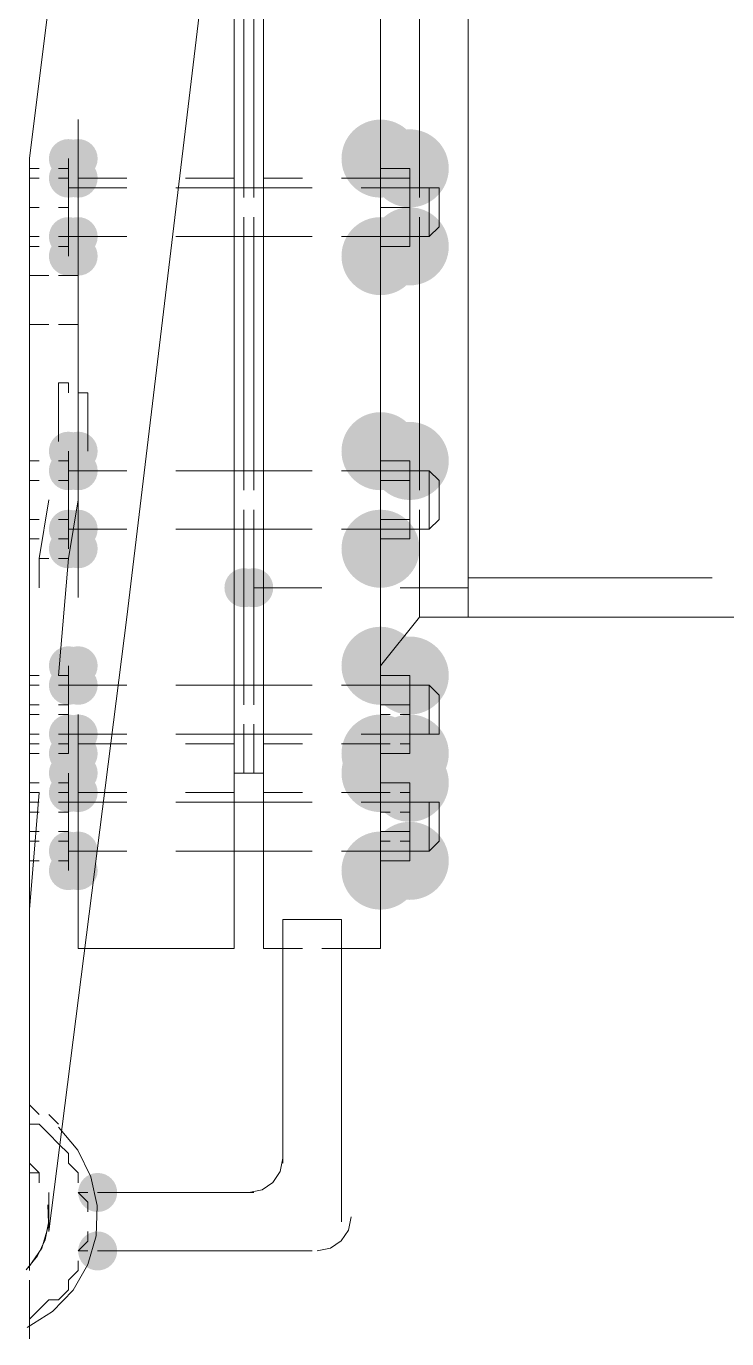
# Model space of a CAD drawing. Header units: millimetres. Extents: x 0 to 62767, y -13570 to 23963.
# Drawn here: x 30550.2 to 30778.4, y 587.5 to 1014.9 of the extents above; entities that cross this region are included whole.
import ezdxf

# ---------------------------------------------------------------- set-up
doc = ezdxf.new("R2010")
doc.units = ezdxf.units.MM

msp = doc.modelspace()

# ---------------------------------------------------------------- hatches: boundary and pattern name
h = msp.add_hatch(color=7)
edge = h.paths.add_edge_path()
edge.add_arc((30665.603, 971.827), 12.705, 0, 360)
h = msp.add_hatch(color=7)
edge = h.paths.add_edge_path()
edge.add_arc((30675.132, 968.651), 12.705, 0, 360)
h = msp.add_hatch(color=7)
edge = h.paths.add_edge_path()
edge.add_arc((30675.132, 968.651), 12.705, 0, 360)
h = msp.add_hatch(color=7)
edge = h.paths.add_edge_path()
edge.add_arc((30563.962, 971.827), 6.353, 0, 360)
h = msp.add_hatch(color=7)
edge = h.paths.add_edge_path()
edge.add_arc((30567.139, 971.827), 6.353, 0, 360)
h = msp.add_hatch(color=7)
edge = h.paths.add_edge_path()
edge.add_arc((30563.962, 965.475), 6.353, 0, 360)
h = msp.add_hatch(color=7)
edge = h.paths.add_edge_path()
edge.add_arc((30567.139, 965.475), 6.353, 0, 360)
h = msp.add_hatch(color=7)
edge = h.paths.add_edge_path()
edge.add_arc((30675.132, 943.241), 12.705, 0, 360)
h = msp.add_hatch(color=7)
edge = h.paths.add_edge_path()
edge.add_arc((30675.132, 943.241), 12.705, 0, 360)
h = msp.add_hatch(color=7)
edge = h.paths.add_edge_path()
edge.add_arc((30563.962, 946.417), 6.353, 0, 360)
h = msp.add_hatch(color=7)
edge = h.paths.add_edge_path()
edge.add_arc((30567.139, 946.417), 6.353, 0, 360)
h = msp.add_hatch(color=7)
edge = h.paths.add_edge_path()
edge.add_arc((30665.603, 940.065), 12.705, 0, 360)
h = msp.add_hatch(color=7)
edge = h.paths.add_edge_path()
edge.add_arc((30563.962, 940.065), 6.353, 0, 360)
h = msp.add_hatch(color=7)
edge = h.paths.add_edge_path()
edge.add_arc((30567.139, 940.065), 6.353, 0, 360)
h = msp.add_hatch(color=7)
edge = h.paths.add_edge_path()
edge.add_arc((30665.603, 876.539), 12.705, 0, 360)
h = msp.add_hatch(color=7)
edge = h.paths.add_edge_path()
edge.add_arc((30675.132, 873.363), 12.705, 0, 360)
h = msp.add_hatch(color=7)
edge = h.paths.add_edge_path()
edge.add_arc((30563.962, 876.539), 6.353, 0, 360)
h = msp.add_hatch(color=7)
edge = h.paths.add_edge_path()
edge.add_arc((30567.139, 876.539), 6.353, 0, 360)
h = msp.add_hatch(color=7)
edge = h.paths.add_edge_path()
edge.add_arc((30563.962, 870.187), 6.353, 0, 360)
h = msp.add_hatch(color=7)
edge = h.paths.add_edge_path()
edge.add_arc((30567.139, 870.187), 6.353, 0, 360)
h = msp.add_hatch(color=7)
edge = h.paths.add_edge_path()
edge.add_arc((30563.962, 851.129), 6.353, 0, 360)
h = msp.add_hatch(color=7)
edge = h.paths.add_edge_path()
edge.add_arc((30567.139, 851.129), 6.353, 0, 360)
h = msp.add_hatch(color=7)
edge = h.paths.add_edge_path()
edge.add_arc((30665.603, 844.777), 12.705, 0, 360)
h = msp.add_hatch(color=7)
edge = h.paths.add_edge_path()
edge.add_arc((30563.962, 844.777), 6.353, 0, 360)
h = msp.add_hatch(color=7)
edge = h.paths.add_edge_path()
edge.add_arc((30567.139, 844.777), 6.353, 0, 360)
h = msp.add_hatch(color=7)
edge = h.paths.add_edge_path()
edge.add_arc((30621.135, 832.072), 6.353, 0, 360)
h = msp.add_hatch(color=7)
edge = h.paths.add_edge_path()
edge.add_arc((30624.312, 832.072), 6.353, 0, 360)
h = msp.add_hatch(color=7)
edge = h.paths.add_edge_path()
edge.add_arc((30665.603, 806.661), 12.705, 0, 360)
h = msp.add_hatch(color=7)
edge = h.paths.add_edge_path()
edge.add_arc((30563.962, 806.661), 6.353, 0, 360)
h = msp.add_hatch(color=7)
edge = h.paths.add_edge_path()
edge.add_arc((30567.139, 806.661), 6.353, 0, 360)
h = msp.add_hatch(color=7)
edge = h.paths.add_edge_path()
edge.add_arc((30675.132, 803.485), 12.705, 0, 360)
h = msp.add_hatch(color=7)
edge = h.paths.add_edge_path()
edge.add_arc((30675.132, 803.485), 12.705, 0, 360)
h = msp.add_hatch(color=7)
edge = h.paths.add_edge_path()
edge.add_arc((30563.962, 800.308), 6.353, 0, 360)
h = msp.add_hatch(color=7)
edge = h.paths.add_edge_path()
edge.add_arc((30567.139, 800.308), 6.353, 0, 360)
h = msp.add_hatch(color=7)
edge = h.paths.add_edge_path()
edge.add_arc((30563.962, 784.427), 6.353, 0, 360)
h = msp.add_hatch(color=7)
edge = h.paths.add_edge_path()
edge.add_arc((30567.139, 784.427), 6.353, 0, 360)
h = msp.add_hatch(color=7)
edge = h.paths.add_edge_path()
edge.add_arc((30665.603, 778.075), 12.705, 0, 360)
h = msp.add_hatch(color=7)
edge = h.paths.add_edge_path()
edge.add_arc((30675.132, 778.075), 12.705, 0, 360)
h = msp.add_hatch(color=7)
edge = h.paths.add_edge_path()
edge.add_arc((30563.962, 778.075), 6.353, 0, 360)
h = msp.add_hatch(color=7)
edge = h.paths.add_edge_path()
edge.add_arc((30567.139, 778.075), 6.353, 0, 360)
h = msp.add_hatch(color=7)
edge = h.paths.add_edge_path()
edge.add_arc((30665.603, 771.722), 12.705, 0, 360)
h = msp.add_hatch(color=7)
edge = h.paths.add_edge_path()
edge.add_arc((30675.132, 778.075), 6.353, 0, 360)
h = msp.add_hatch(color=7)
edge = h.paths.add_edge_path()
edge.add_arc((30563.962, 771.722), 6.353, 0, 360)
h = msp.add_hatch(color=7)
edge = h.paths.add_edge_path()
edge.add_arc((30567.139, 771.722), 6.353, 0, 360)
h = msp.add_hatch(color=7)
edge = h.paths.add_edge_path()
edge.add_arc((30675.132, 768.546), 12.705, 0, 360)
h = msp.add_hatch(color=7)
edge = h.paths.add_edge_path()
edge.add_arc((30563.962, 765.37), 6.353, 0, 360)
h = msp.add_hatch(color=7)
edge = h.paths.add_edge_path()
edge.add_arc((30567.139, 765.37), 6.353, 0, 360)
h = msp.add_hatch(color=7)
edge = h.paths.add_edge_path()
edge.add_arc((30563.962, 746.312), 6.353, 0, 360)
h = msp.add_hatch(color=7)
edge = h.paths.add_edge_path()
edge.add_arc((30567.139, 746.312), 6.353, 0, 360)
h = msp.add_hatch(color=7)
edge = h.paths.add_edge_path()
edge.add_arc((30665.603, 739.959), 12.705, 0, 360)
h = msp.add_hatch(color=7)
edge = h.paths.add_edge_path()
edge.add_arc((30675.132, 743.135), 12.705, 0, 360)
h = msp.add_hatch(color=7)
edge = h.paths.add_edge_path()
edge.add_arc((30675.132, 743.135), 12.705, 0, 360)
h = msp.add_hatch(color=7)
edge = h.paths.add_edge_path()
edge.add_arc((30563.962, 739.959), 6.353, 0, 360)
h = msp.add_hatch(color=7)
edge = h.paths.add_edge_path()
edge.add_arc((30567.139, 739.959), 6.353, 0, 360)
h = msp.add_hatch(color=7)
edge = h.paths.add_edge_path()
edge.add_arc((30573.491, 635.142), 6.353, 0, 360)
h = msp.add_hatch(color=7)
edge = h.paths.add_edge_path()
edge.add_arc((30573.491, 616.084), 6.353, 0, 360)

# ---------------------------------------------------------------- linework, layer by layer
at = {"color": 7, "lineweight": 0}
for points in [[(30665.603, 714.549), (30665.603, 1540.382)], [(30875.237, 822.542), (30694.189, 822.542), (30694.189, 1432.388), (30875.237, 1432.388)], [(30694.189, 822.542), (30694.189, 1432.388)], [(30551.257, 971.827), (30592.548, 1302.161)], [(30583.019, 822.542), (30640.194, 1298.985)], [(30627.487, 714.549), (30627.487, 1200.52)], [(30617.96, 714.549), (30617.96, 1114.76)], [(30621.135, 962.299), (30621.135, 1060.764)], [(30621.135, 962.299), (30621.135, 1060.764)], [(30624.312, 962.299), (30624.312, 1060.764)], [(30624.312, 962.299), (30624.312, 1060.764)], [(30678.307, 962.299), (30678.307, 1060.764)], [(30567.139, 828.895), (30567.139, 984.533)], [(30551.257, 609.732), (30551.257, 825.719), (30551.257, 971.827)], [(30563.962, 962.299), (30563.962, 971.827)], [(30665.603, 940.065), (30665.603, 971.827)], [(30554.432, 968.651), (30551.257, 968.651)], [(30563.962, 968.651), (30560.787, 968.651)], [(30563.962, 965.475), (30563.962, 968.651)], [(30563.962, 968.651), (30563.962, 965.475)], [(30665.603, 968.651), (30675.132, 968.651)], [(30675.132, 968.651), (30675.132, 965.475)], [(30675.132, 968.651), (30675.132, 965.475)], [(30675.132, 965.475), (30675.132, 968.651)], [(30554.432, 965.475), (30551.257, 965.475)], [(30554.432, 965.475), (30551.257, 965.475)], [(30563.962, 965.475), (30560.787, 965.475)], [(30563.962, 965.475), (30560.787, 965.475)], [(30563.962, 959.122), (30563.962, 962.299), (30563.962, 965.475)], [(30563.962, 962.299), (30583.019, 962.299)], [(30563.962, 955.946), (30563.962, 959.122), (30563.962, 962.299)], [(30567.139, 965.475), (30583.019, 965.475)], [(30598.9, 962.299), (30617.96, 962.299)], [(30602.078, 965.475), (30617.96, 965.475)], [(30617.96, 962.299), (30627.487, 962.299)], [(30621.135, 959.122), (30621.135, 962.299)], [(30621.135, 959.122), (30621.135, 962.299)], [(30624.312, 959.122), (30624.312, 962.299)], [(30624.312, 959.122), (30624.312, 962.299)], [(30627.487, 965.475), (30640.194, 965.475)], [(30627.487, 962.299), (30643.369, 962.299)], [(30652.898, 965.475), (30665.603, 965.475)], [(30659.251, 962.299), (30675.132, 962.299)], [(30665.603, 965.475), (30668.78, 965.475)], [(30665.603, 965.475), (30675.132, 965.475)], [(30665.603, 962.299), (30668.78, 962.299)], [(30671.955, 965.475), (30675.132, 965.475)], [(30671.955, 962.299), (30675.132, 962.299)], [(30675.132, 965.475), (30675.132, 962.299), (30675.132, 959.122)], [(30675.132, 959.122), (30675.132, 965.475)], [(30675.132, 962.299), (30675.132, 959.122), (30675.132, 955.946)], [(30675.132, 962.299), (30681.485, 962.299)], [(30678.307, 959.122), (30678.307, 962.299)], [(30681.485, 946.417), (30681.485, 962.299)], [(30684.66, 962.299), (30681.485, 962.299)], [(30684.66, 949.594), (30684.66, 962.299)], [(30675.132, 949.594), (30675.132, 959.122)], [(30675.132, 959.122), (30675.132, 955.946)], [(30554.432, 955.946), (30551.257, 955.946)], [(30554.432, 955.946), (30551.257, 955.946)], [(30563.962, 955.946), (30560.787, 955.946)], [(30563.962, 955.946), (30560.787, 955.946)], [(30563.962, 955.946), (30563.962, 952.77), (30563.962, 949.594)], [(30665.603, 955.946), (30668.78, 955.946)], [(30665.603, 955.946), (30675.132, 955.946)], [(30671.955, 955.946), (30675.132, 955.946)], [(30675.132, 955.946), (30675.132, 952.77), (30675.132, 949.594)], [(30563.962, 946.417), (30563.962, 949.594), (30563.962, 952.77)], [(30563.962, 940.065), (30563.962, 949.594)], [(30621.135, 946.417), (30621.135, 952.77)], [(30621.135, 946.417), (30621.135, 952.77)], [(30624.312, 946.417), (30624.312, 952.77)], [(30624.312, 946.417), (30624.312, 952.77)], [(30675.132, 952.77), (30675.132, 949.594), (30675.132, 946.417), (30675.132, 943.241)], [(30675.132, 943.241), (30675.132, 949.594)], [(30675.132, 949.594), (30675.132, 946.417)], [(30678.307, 946.417), (30678.307, 952.77)], [(30684.66, 949.594), (30681.485, 946.417)], [(30554.432, 946.417), (30551.257, 946.417)], [(30554.432, 946.417), (30551.257, 946.417)], [(30563.962, 946.417), (30560.787, 946.417)], [(30563.962, 946.417), (30560.787, 946.417)], [(30563.962, 946.417), (30583.019, 946.417)], [(30563.962, 943.241), (30563.962, 946.417)], [(30563.962, 946.417), (30563.962, 943.241)], [(30567.139, 946.417), (30583.019, 946.417)], [(30598.9, 946.417), (30617.96, 946.417)], [(30602.078, 946.417), (30617.96, 946.417)], [(30617.96, 946.417), (30627.487, 946.417)], [(30621.135, 870.187), (30621.135, 946.417)], [(30621.135, 870.187), (30621.135, 946.417)], [(30624.312, 870.187), (30624.312, 946.417)], [(30624.312, 870.187), (30624.312, 946.417)], [(30627.487, 946.417), (30640.194, 946.417)], [(30627.487, 946.417), (30643.369, 946.417)], [(30652.898, 946.417), (30665.603, 946.417)], [(30659.251, 946.417), (30675.132, 946.417)], [(30665.603, 946.417), (30668.78, 946.417)], [(30665.603, 946.417), (30668.78, 946.417)], [(30665.603, 946.417), (30675.132, 946.417)], [(30671.955, 946.417), (30675.132, 946.417)], [(30671.955, 946.417), (30675.132, 946.417)], [(30675.132, 946.417), (30681.485, 946.417)], [(30675.132, 946.417), (30675.132, 943.241)], [(30678.307, 870.187), (30678.307, 946.417)], [(30554.432, 943.241), (30551.257, 943.241)], [(30563.962, 943.241), (30560.787, 943.241)], [(30665.603, 943.241), (30675.132, 943.241)], [(30557.609, 933.712), (30551.257, 933.712)], [(30567.139, 933.712), (30560.787, 933.712)], [(30557.609, 917.831), (30551.257, 917.831)], [(30567.139, 917.831), (30560.787, 917.831)], [(30560.787, 898.773), (30563.962, 898.773), (30563.962, 895.597)], [(30560.787, 879.715), (30560.787, 898.773)], [(30567.139, 895.597), (30570.314, 895.597)], [(30570.314, 895.597), (30570.314, 876.539)], [(30563.962, 867.01), (30563.962, 876.539)], [(30665.603, 844.777), (30665.603, 876.539)], [(30554.432, 873.363), (30551.257, 873.363)], [(30563.962, 873.363), (30560.787, 873.363)], [(30563.962, 870.187), (30563.962, 873.363)], [(30665.603, 873.363), (30675.132, 873.363)], [(30675.132, 873.363), (30675.132, 870.187)], [(30675.132, 870.187), (30675.132, 873.363)], [(30563.962, 870.187), (30583.019, 870.187)], [(30563.962, 870.187), (30563.962, 867.01), (30563.962, 863.834), (30563.962, 860.658)], [(30567.139, 870.187), (30583.019, 870.187)], [(30598.9, 870.187), (30617.96, 870.187)], [(30602.078, 870.187), (30617.96, 870.187)], [(30617.96, 870.187), (30627.487, 870.187)], [(30621.135, 863.834), (30621.135, 870.187)], [(30621.135, 863.834), (30621.135, 870.187)], [(30624.312, 863.834), (30624.312, 870.187)], [(30624.312, 863.834), (30624.312, 870.187)], [(30627.487, 870.187), (30640.194, 870.187)], [(30627.487, 870.187), (30643.369, 870.187)], [(30652.898, 870.187), (30665.603, 870.187)], [(30659.251, 870.187), (30675.132, 870.187)], [(30665.603, 870.187), (30668.78, 870.187)], [(30671.955, 870.187), (30675.132, 870.187)], [(30675.132, 870.187), (30681.485, 870.187)], [(30675.132, 860.658), (30675.132, 870.187)], [(30675.132, 870.187), (30675.132, 867.01)], [(30678.307, 863.834), (30678.307, 870.187)], [(30681.485, 851.129), (30681.485, 870.187)], [(30684.66, 867.01), (30681.485, 870.187)], [(30554.432, 867.01), (30551.257, 867.01)], [(30563.962, 867.01), (30560.787, 867.01)], [(30665.603, 867.01), (30675.132, 867.01)], [(30675.132, 867.01), (30675.132, 863.834), (30675.132, 860.658)], [(30684.66, 854.305), (30684.66, 867.01)], [(30554.432, 841.6), (30557.609, 860.658)], [(30567.139, 860.658), (30563.962, 841.6)], [(30563.962, 854.305), (30563.962, 857.482), (30563.962, 860.658)], [(30675.132, 851.129), (30675.132, 860.658)], [(30675.132, 860.658), (30675.132, 857.482), (30675.132, 854.305)], [(30621.135, 851.129), (30621.135, 857.482)], [(30621.135, 851.129), (30621.135, 857.482)], [(30624.312, 851.129), (30624.312, 857.482)], [(30624.312, 851.129), (30624.312, 857.482)], [(30678.307, 851.129), (30678.307, 857.482)], [(30554.432, 854.305), (30551.257, 854.305)], [(30563.962, 854.305), (30560.787, 854.305)], [(30563.962, 851.129), (30563.962, 854.305)], [(30563.962, 844.777), (30563.962, 854.305)], [(30563.962, 851.129), (30583.019, 851.129)], [(30563.962, 847.953), (30563.962, 851.129)], [(30567.139, 851.129), (30583.019, 851.129)], [(30598.9, 851.129), (30617.96, 851.129)], [(30602.078, 851.129), (30617.96, 851.129)], [(30617.96, 851.129), (30627.487, 851.129)], [(30621.135, 800.308), (30621.135, 851.129)], [(30621.135, 800.308), (30621.135, 851.129)], [(30624.312, 800.308), (30624.312, 851.129)], [(30624.312, 800.308), (30624.312, 851.129)], [(30627.487, 851.129), (30640.194, 851.129)], [(30627.487, 851.129), (30643.369, 851.129)], [(30652.898, 851.129), (30665.603, 851.129)], [(30659.251, 851.129), (30675.132, 851.129)], [(30665.603, 854.305), (30675.132, 854.305)], [(30665.603, 851.129), (30668.78, 851.129)], [(30671.955, 851.129), (30675.132, 851.129)], [(30675.132, 854.305), (30675.132, 851.129)], [(30675.132, 851.129), (30681.485, 851.129)], [(30675.132, 851.129), (30675.132, 847.953)], [(30675.132, 851.129), (30675.132, 847.953)], [(30678.307, 822.542), (30678.307, 851.129)], [(30684.66, 854.305), (30681.485, 851.129)], [(30554.432, 847.953), (30551.257, 847.953)], [(30563.962, 847.953), (30560.787, 847.953)], [(30665.603, 847.953), (30675.132, 847.953)], [(30554.432, 841.6), (30557.609, 841.6)], [(30554.432, 832.072), (30554.432, 841.6)], [(30563.962, 841.6), (30560.787, 841.6)], [(30563.962, 841.6), (30560.787, 803.485)], [(30694.189, 835.248), (30773.596, 835.248)], [(30624.312, 832.072), (30646.546, 832.072)], [(30671.955, 832.072), (30694.189, 832.072)], [(30551.257, 813.013), (30551.257, 822.542)], [(30557.609, 622.437), (30583.019, 822.542)], [(30678.307, 822.542), (30665.603, 806.661)], [(30678.307, 822.542), (30694.189, 822.542)], [(30563.962, 797.132), (30563.962, 806.661)], [(30665.603, 778.075), (30665.603, 806.661)], [(30554.432, 803.485), (30551.257, 803.485)], [(30554.432, 800.308), (30551.257, 800.308)], [(30554.432, 800.308), (30551.257, 800.308)], [(30563.962, 803.485), (30560.787, 803.485)], [(30563.962, 800.308), (30560.787, 800.308)], [(30563.962, 800.308), (30560.787, 800.308)], [(30563.962, 800.308), (30563.962, 803.485)], [(30563.962, 803.485), (30563.962, 800.308)], [(30563.962, 800.308), (30583.019, 800.308)], [(30563.962, 793.956), (30563.962, 797.132), (30563.962, 800.308)], [(30567.139, 800.308), (30583.019, 800.308)], [(30598.9, 800.308), (30617.96, 800.308)], [(30602.078, 800.308), (30617.96, 800.308)], [(30617.96, 800.308), (30627.487, 800.308)], [(30621.135, 793.956), (30621.135, 800.308)], [(30621.135, 793.956), (30621.135, 800.308)], [(30624.312, 793.956), (30624.312, 800.308)], [(30624.312, 793.956), (30624.312, 800.308)], [(30627.487, 800.308), (30640.194, 800.308)], [(30627.487, 800.308), (30643.369, 800.308)], [(30652.898, 800.308), (30665.603, 800.308)], [(30659.251, 800.308), (30675.132, 800.308)], [(30665.603, 803.485), (30675.132, 803.485)], [(30665.603, 800.308), (30668.78, 800.308)], [(30665.603, 800.308), (30668.78, 800.308)], [(30665.603, 800.308), (30675.132, 800.308)], [(30671.955, 800.308), (30675.132, 800.308)], [(30671.955, 800.308), (30675.132, 800.308)], [(30675.132, 803.485), (30675.132, 800.308), (30675.132, 797.132), (30675.132, 793.956)], [(30675.132, 803.485), (30675.132, 800.308), (30675.132, 797.132)], [(30675.132, 797.132), (30675.132, 803.485)], [(30675.132, 800.308), (30681.485, 800.308)], [(30681.485, 784.427), (30681.485, 800.308)], [(30684.66, 797.132), (30681.485, 800.308)], [(30675.132, 787.603), (30675.132, 797.132)], [(30675.132, 797.132), (30675.132, 793.956)], [(30684.66, 784.427), (30684.66, 797.132)], [(30554.432, 793.956), (30551.257, 793.956)], [(30554.432, 790.78), (30551.257, 790.78)], [(30563.962, 793.956), (30560.787, 793.956)], [(30563.962, 790.78), (30560.787, 790.78)], [(30563.962, 787.603), (30563.962, 790.78), (30563.962, 793.956)], [(30563.962, 790.78), (30563.962, 787.603)], [(30567.139, 714.549), (30567.139, 790.78)], [(30665.603, 793.956), (30675.132, 793.956)], [(30665.603, 790.78), (30668.78, 790.78)], [(30671.955, 790.78), (30675.132, 790.78)], [(30675.132, 793.956), (30675.132, 790.78), (30675.132, 787.603)], [(30675.132, 790.78), (30675.132, 787.603), (30675.132, 784.427), (30675.132, 781.251)], [(30563.962, 781.251), (30563.962, 784.427), (30563.962, 787.603)], [(30563.962, 778.075), (30563.962, 787.603)], [(30621.135, 784.427), (30621.135, 787.603)], [(30621.135, 784.427), (30621.135, 787.603)], [(30624.312, 784.427), (30624.312, 787.603)], [(30624.312, 784.427), (30624.312, 787.603)], [(30675.132, 781.251), (30675.132, 787.603)], [(30675.132, 787.603), (30675.132, 784.427)], [(30554.432, 784.427), (30551.257, 784.427)], [(30563.962, 784.427), (30560.787, 784.427)], [(30563.962, 784.427), (30583.019, 784.427)], [(30563.962, 784.427), (30563.962, 781.251)], [(30598.9, 784.427), (30617.96, 784.427)], [(30617.96, 784.427), (30627.487, 784.427)], [(30621.135, 771.722), (30621.135, 784.427)], [(30621.135, 771.722), (30621.135, 784.427)], [(30624.312, 771.722), (30624.312, 784.427)], [(30624.312, 771.722), (30624.312, 784.427)], [(30627.487, 784.427), (30643.369, 784.427)], [(30659.251, 784.427), (30675.132, 784.427)], [(30665.603, 784.427), (30668.78, 784.427)], [(30665.603, 784.427), (30675.132, 784.427)], [(30671.955, 784.427), (30675.132, 784.427)], [(30675.132, 784.427), (30681.485, 784.427)], [(30675.132, 784.427), (30675.132, 781.251)], [(30684.66, 784.427), (30681.485, 784.427)], [(30554.432, 781.251), (30551.257, 781.251)], [(30554.432, 778.075), (30551.257, 778.075)], [(30563.962, 781.251), (30560.787, 781.251)], [(30563.962, 778.075), (30560.787, 778.075)], [(30563.962, 781.251), (30563.962, 778.075)], [(30567.139, 781.251), (30583.019, 781.251)], [(30602.078, 781.251), (30617.96, 781.251)], [(30627.487, 781.251), (30640.194, 781.251)], [(30652.898, 781.251), (30665.603, 781.251)], [(30665.603, 781.251), (30668.78, 781.251)], [(30665.603, 778.075), (30675.132, 778.075)], [(30671.955, 781.251), (30675.132, 781.251)], [(30675.132, 781.251), (30675.132, 778.075)], [(30675.132, 781.251), (30675.132, 778.075)], [(30563.962, 759.017), (30563.962, 771.722)], [(30617.96, 771.722), (30621.135, 771.722)], [(30621.135, 771.722), (30624.312, 771.722)], [(30624.312, 771.722), (30627.487, 771.722)], [(30665.603, 739.959), (30665.603, 771.722)], [(30554.432, 768.546), (30551.257, 768.546)], [(30554.432, 765.37), (30551.257, 727.254)], [(30554.432, 765.37), (30551.257, 765.37)], [(30563.962, 768.546), (30560.787, 768.546)], [(30563.962, 765.37), (30560.787, 765.37)], [(30563.962, 768.546), (30563.962, 765.37)], [(30567.139, 765.37), (30583.019, 765.37)], [(30602.078, 765.37), (30617.96, 765.37)], [(30627.487, 765.37), (30640.194, 765.37)], [(30652.898, 765.37), (30665.603, 765.37)], [(30665.603, 768.546), (30675.132, 768.546)], [(30665.603, 765.37), (30668.78, 765.37)], [(30671.955, 765.37), (30675.132, 765.37)], [(30675.132, 768.546), (30675.132, 765.37)], [(30675.132, 765.37), (30675.132, 768.546)], [(30675.132, 765.37), (30675.132, 768.546)], [(30675.132, 765.37), (30675.132, 762.193), (30675.132, 759.017), (30675.132, 755.841)], [(30675.132, 755.841), (30675.132, 765.37)], [(30554.432, 762.193), (30551.257, 762.193)], [(30563.962, 762.193), (30560.787, 762.193)], [(30563.962, 762.193), (30583.019, 762.193)], [(30563.962, 755.841), (30563.962, 759.017), (30563.962, 762.193)], [(30598.9, 762.193), (30617.96, 762.193)], [(30617.96, 762.193), (30627.487, 762.193)], [(30627.487, 762.193), (30643.369, 762.193)], [(30659.251, 762.193), (30675.132, 762.193)], [(30665.603, 762.193), (30668.78, 762.193)], [(30665.603, 762.193), (30675.132, 762.193)], [(30671.955, 762.193), (30675.132, 762.193)], [(30675.132, 762.193), (30681.485, 762.193)], [(30681.485, 746.312), (30681.485, 762.193)], [(30684.66, 762.193), (30681.485, 762.193)], [(30684.66, 749.488), (30684.66, 762.193)], [(30554.432, 759.017), (30551.257, 759.017)], [(30563.962, 759.017), (30560.787, 759.017)], [(30563.962, 752.664), (30563.962, 755.841), (30563.962, 759.017)], [(30665.603, 759.017), (30668.78, 759.017)], [(30671.955, 759.017), (30675.132, 759.017)], [(30675.132, 759.017), (30675.132, 755.841), (30675.132, 752.664)], [(30554.432, 752.664), (30551.257, 752.664)], [(30563.962, 752.664), (30560.787, 752.664)], [(30563.962, 749.488), (30563.962, 752.664)], [(30665.603, 752.664), (30675.132, 752.664)], [(30675.132, 749.488), (30675.132, 755.841)], [(30675.132, 755.841), (30675.132, 752.664)], [(30675.132, 752.664), (30675.132, 749.488)], [(30554.432, 749.488), (30551.257, 749.488)], [(30563.962, 749.488), (30560.787, 749.488)], [(30563.962, 749.488), (30563.962, 746.312), (30563.962, 743.135)], [(30563.962, 749.488), (30563.962, 746.312)], [(30563.962, 739.959), (30563.962, 749.488)], [(30665.603, 749.488), (30668.78, 749.488)], [(30671.955, 749.488), (30675.132, 749.488)], [(30675.132, 749.488), (30675.132, 746.312), (30675.132, 743.135)], [(30675.132, 743.135), (30675.132, 749.488)], [(30675.132, 749.488), (30675.132, 746.312), (30675.132, 743.135)], [(30684.66, 749.488), (30681.485, 746.312)], [(30563.962, 746.312), (30583.019, 746.312)], [(30563.962, 743.135), (30563.962, 746.312)], [(30567.139, 746.312), (30583.019, 746.312)], [(30598.9, 746.312), (30617.96, 746.312)], [(30602.078, 746.312), (30617.96, 746.312)], [(30617.96, 746.312), (30627.487, 746.312)], [(30627.487, 746.312), (30640.194, 746.312)], [(30627.487, 746.312), (30643.369, 746.312)], [(30652.898, 746.312), (30665.603, 746.312)], [(30659.251, 746.312), (30675.132, 746.312)], [(30665.603, 746.312), (30668.78, 746.312)], [(30671.955, 746.312), (30675.132, 746.312)], [(30675.132, 746.312), (30681.485, 746.312)], [(30554.432, 743.135), (30551.257, 743.135)], [(30554.432, 743.135), (30551.257, 743.135)], [(30563.962, 743.135), (30560.787, 743.135)], [(30563.962, 743.135), (30560.787, 743.135)], [(30652.898, 724.078), (30633.839, 724.078), (30633.839, 644.671)], [(30652.898, 625.613), (30652.898, 724.078)], [(30567.139, 714.549), (30617.96, 714.549)], [(30627.487, 714.549), (30633.839, 714.549)], [(30633.839, 714.549), (30640.194, 714.549)], [(30640.194, 714.549), (30633.839, 714.549)], [(30646.546, 714.549), (30652.898, 714.549)], [(30652.898, 714.549), (30646.546, 714.549)], [(30652.898, 714.549), (30665.603, 714.549)], [(30551.257, 663.728), (30554.432, 660.552)], [(30557.609, 660.552), (30560.787, 657.376)], [(30550.501, 591.187), (30558.802, 596.367), (30565.497, 603.307), (30570.322, 611.656), (30573.014, 621.063), (30573.325, 630.842), (30571.28, 640.266), (30567.025, 648.92), (30560.704, 656.388)], [(30567.139, 638.318), (30567.139, 641.494), (30563.962, 644.671), (30563.962, 647.847), (30560.787, 651.023), (30557.609, 654.199), (30554.432, 657.376), (30551.257, 657.376)], [(30622.721, 635.142), (30627.048, 636.015), (30630.582, 638.397), (30632.965, 641.931), (30633.839, 646.258)], [(30551.257, 644.671), (30554.432, 641.494)], [(30551.257, 641.494), (30554.432, 641.494), (30554.432, 638.318)], [(30557.609, 635.142), (30557.609, 631.966), (30557.609, 628.789)], [(30570.314, 635.142), (30567.139, 635.142)], [(30567.139, 635.142), (30570.314, 631.966), (30570.314, 628.789)], [(30624.312, 635.142), (30573.491, 635.142)], [(30550.236, 609.968), (30553.924, 614.472), (30556.384, 619.657), (30557.533, 625.279), (30557.289, 631.096)], [(30557.609, 622.437), (30557.609, 625.613), (30557.609, 628.789)], [(30550.921, 610.649), (30555.302, 616.971), (30557.44, 624.36)], [(30644.955, 616.084), (30649.283, 616.957), (30652.816, 619.339), (30655.199, 622.873), (30656.073, 627.2)], [(30567.139, 616.084), (30570.314, 619.261), (30570.314, 622.437)], [(30567.139, 616.084), (30570.314, 616.084)], [(30573.491, 616.084), (30643.369, 616.084)], [(30551.257, 593.85), (30554.432, 597.026), (30557.609, 600.203), (30560.787, 600.203), (30563.962, 603.379), (30563.962, 606.556), (30567.139, 609.732), (30567.139, 612.908)], [(30551.257, 587.497), (30551.257, 606.556)]]:
    msp.add_lwpolyline(points, dxfattribs=at)
msp.add_lwpolyline([(30675.132, 743.135), (30665.603, 743.135)], close=True, dxfattribs=at)

doc.saveas('drawing.dxf')
